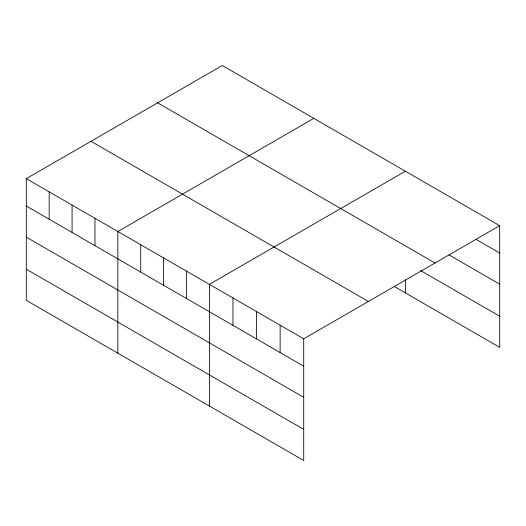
<?xml version="1.0" encoding="UTF-8"?>
<svg xmlns="http://www.w3.org/2000/svg" width="526" height="526" viewBox="0 0 526 526"><rect width="100%" height="100%" fill="white"/><g stroke="black" fill="none" stroke-linecap="round" stroke-linejoin="round"><path stroke-width="0.79" d="M26.3 178.649L303.712 338.81L303.712 460.5L26.3 300.339L26.3 178.649L222.288 65.5L499.7 225.661L499.7 347.351L394.283 286.492M313.831 118.35L117.85 231.499L117.85 353.196M405.382 171.206L209.394 284.356L209.394 406.046M303.712 338.81L499.7 225.661M476.122 239.422L499.7 253.032M449.072 254.932L499.7 284.158M157.609 102.84L435.028 263M420.636 270.581L499.7 316.225M90.972 141.31L368.391 301.47M26.3 206.021L303.712 366.188M26.3 237.147L303.712 397.308M26.3 269.213L303.712 429.38M405.382 279.793L405.382 292.897M280.134 325.2L280.134 352.571M256.556 311.583L256.556 338.954M232.972 297.972L232.972 325.344M186.506 271.14L186.506 298.518M163.619 257.931L163.619 285.302M140.731 244.715L140.731 272.087M94.963 218.29L94.963 245.662M72.075 205.074L72.075 232.446M49.188 191.858L49.188 219.237"/></g></svg>
